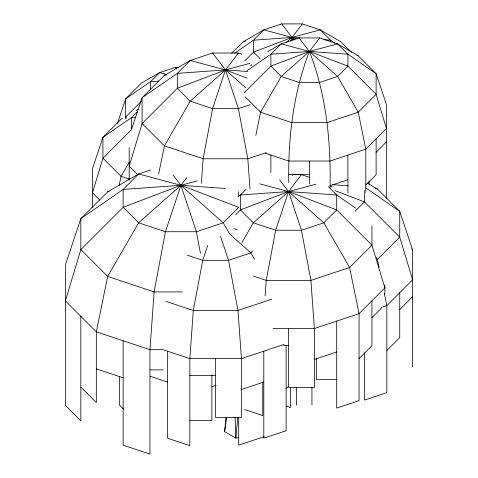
<?xml version="1.0" encoding="UTF-8"?>
<svg xmlns="http://www.w3.org/2000/svg" width="478" height="478" viewBox="0 0 478 478"><rect width="100%" height="100%" fill="white"/><g stroke="black" fill="none" stroke-linecap="round" stroke-linejoin="round"><path stroke-width="0.72" d="M201.375 183.205L203.132 158.762L212.579 108.62L225.479 69.913L238.379 53.022L241.868 54.187M265.099 295.948L266.216 280.395L275.663 230.253L288.563 191.547L301.463 174.655L309.846 177.452M237.805 417.473L235.839 438.135L238.761 437.687M235.146 417.282L235.839 438.135L224.612 431.658L225.969 417.647M224.612 431.658L226.608 417.623M119.13 185.655L121.042 176.304L129.251 162.084M158.672 173.98L164.432 145.862L190.232 101.169L225.479 69.913L249.934 63.359M255.82 135.37L260.558 112.205L281.201 76.45L309.397 51.445L319.722 37.935L337.593 43.892L358.237 55.812L376.114 73.684L386.433 104.646L386.433 198.095M125.009 119.13L125.642 117.032L125.642 98.856L141.38 83.118L159.556 72.626L175.301 67.374L178.933 67.374M117.486 123.324L125.642 98.856L150.468 81.714L159.556 72.626L166.655 74.526M131.767 128.678L142.086 97.709L164.432 75.369L190.232 60.467L212.579 53.022L238.379 53.022M207.667 245.549L202.738 260.325L193.297 310.467L189.838 358.614L189.838 445.627L167.491 438.177L167.491 351.169M290.863 40.935L292.034 37.415L302.359 23.9L320.236 29.857L340.874 41.777L351.39 52.293M241.892 242.597L253.316 222.802L288.563 191.547L315.898 184.227M186.665 177.762L180.917 185.291L138.62 222.796L107.658 276.427L96.323 331.81L96.323 402.542L80.842 387.06M141.159 101.515L125.642 117.032L126.694 118.084M137.766 111.314L131.492 117.582L102.937 137.3L92.487 168.656L92.487 207.912M231.633 53.345L243.2 41.777L263.838 29.857L281.715 23.9L302.359 23.9M150.618 169.959L138.62 173.962L107.658 191.839L80.842 218.649L65.361 265.093L65.361 405.26L80.842 420.742L80.842 316.328M244.64 60.975L253.519 52.096L292.034 37.415L320.236 29.857L330.555 40.182L334.845 43.145M250.574 65.803L251.619 64.751M244.252 92.762L270.883 66.131L309.397 51.445L337.593 43.892L347.918 54.211L376.114 73.684L376.114 94.327L386.433 128.486L365.795 149.124L330.041 161.044L288.76 161.044L265.38 153.253M246.092 189.33L240.416 195.006L237.984 196.685M238.175 207.834L223.208 222.796L196.398 231.734L165.436 231.734L138.62 222.796L123.139 207.315L123.139 189.443L138.62 173.962L180.917 185.291L238.689 207.315M235.684 214.634L240.416 209.902L288.563 191.547L336.709 195.006L355.548 208.014M252.952 250.813L250.884 252.874L228.544 260.325L202.738 260.325L187.376 255.204M376.114 152.279L386.433 141.954M365.795 185.052L376.114 174.733L376.114 138.805M355.202 211.168L364.493 201.883L364.493 190.71M379.018 267.405L377.393 259.476L399.739 237.13L399.739 211.33L377.393 188.983L367.074 183.026M286.131 388.626L288.712 386.045M371.956 317.583L381.761 307.778M399.739 309.565L412.639 296.665M359.056 358.554L371.956 345.654L371.956 300.746M386.839 350.535L399.739 337.635L399.739 292.727M286.507 42.315L292.034 37.415L300.184 38.001M234.519 53.303L253.519 40.182L263.838 29.857L292.034 37.415L296.163 38.987M246.977 70.72L270.883 54.211L281.201 43.892L299.079 37.935L319.722 37.935M122.308 118.466L121.042 119.201L102.937 137.3L102.937 158.206L92.487 192.789L99.806 200.109M136.242 110.424L138.142 109.325M267.656 51.714L281.201 43.892L309.397 51.445L347.918 66.131L376.114 94.327L358.237 112.205L327.275 122.523L291.52 122.523L260.558 112.205L245.316 96.956M243.2 41.777L245.31 41.072M164.432 75.369L166.541 74.664M250.251 104.658L238.379 108.62L212.579 108.62L190.232 101.169L177.332 88.269L177.332 73.373L190.232 60.467L225.479 69.913L247.108 78.159M107.658 191.839L109.062 191.367M266.121 152.661L247.825 158.762L203.132 158.762L164.432 145.862L142.086 123.515L142.086 97.709L177.332 73.373L225.479 69.913L247.7 71.509M330.041 185.745L347.918 179.782M271.761 299.21L237.984 310.467L193.297 310.467L165.848 301.319M381.253 307.485L386.839 305.627L412.639 279.821L399.739 237.13L364.493 201.883L335.186 190.71M284.04 344.417L241.444 358.614L189.838 358.614L163.052 349.687L149.955 349.687L96.323 331.81L65.361 300.847L80.842 249.612L80.842 218.649L123.139 189.443L180.917 185.291L225.359 188.481M211.879 386.738L216.11 385.322M314.369 359.42L336.709 351.969M241.444 389.492L263.79 382.041M264.095 436.695L238.689 445.161L238.689 417.772M197.402 180.875L180.917 185.291L123.139 207.315L80.842 249.612L107.658 276.427L154.101 291.909L182.405 291.909M158.582 81.129L150.468 81.714L150.468 89.404M135.907 117.265L131.492 117.582L131.492 129.652L102.937 158.206L121.042 176.304L129.401 179.095M288.76 174.518L309.397 174.518M293.355 174.655L301.463 174.655M273.081 328.541L314.369 328.541L359.056 313.646L384.856 287.846L371.956 245.148L371.956 225.98M283.406 345.385L288.563 345.385M149.955 369.894L163.219 369.894M189.838 375.457L215.638 375.457M336.984 379.466L316.346 379.466L316.346 358.046M189.76 420.419L211.879 420.419L211.879 374.877M323.887 39.698L330.555 40.182L330.555 41.67M332.64 184.699L348.193 185.817M259.793 183.839L288.563 191.547L336.709 209.902L371.956 245.148L349.615 267.495L310.909 280.395L266.216 280.395L253.549 276.17M356.833 55.34L358.237 55.812M375.284 188.278L377.393 188.983M286.352 406.139L290.54 407.537L290.54 387.377M150.038 376.222L167.491 382.041M244.605 409.503L262.763 415.555L262.763 381.964M96.323 368.861L123.139 377.799M234.483 228.801L237.273 229.864M330.262 185.828L332.198 186.946M365.706 187.824L399.739 211.33L412.639 250.03L412.639 366.835M294.801 39.865L292.034 37.415L281.715 23.9M245.853 87.982L225.479 69.913L212.579 53.022M260.229 58.806L253.519 52.096L253.519 40.182L292.034 37.415L292.972 40.23M411.606 248.996L412.639 250.03M328.452 186.749L336.709 195.006L336.709 209.902L323.809 222.802L301.463 230.253L275.663 230.253L253.316 222.802L240.416 209.902L240.416 195.006L288.563 191.547L323.809 222.802L349.615 267.495L359.056 313.646L359.056 400.66L336.709 408.104L336.709 321.096M137.443 174.464L129.185 166.207L142.086 123.515L177.332 88.269L225.479 69.913L238.379 108.62L247.825 158.762L250.006 189.133M123.473 409.054L119.345 404.926L119.345 376.562M299.079 37.935L309.397 51.445L337.593 76.45L358.237 112.205L365.795 149.124L365.795 192.377M279.666 179.901L288.563 191.547L301.463 230.253L310.909 280.395L314.369 328.541L314.369 387.485L288.563 387.485L288.563 328.541M175.301 67.374L176.597 69.077M172.952 174.87L180.917 185.291L223.208 222.796L229.757 234.142L250.884 252.874L254.571 259.261M376.288 257.558L377.393 259.476M220.567 236.401L228.544 260.325L237.984 310.467L241.444 358.614L241.444 417.557L215.638 417.557L215.638 358.614M384.33 293.367L386.839 305.627L386.839 392.635L364.493 400.086L364.493 352.812M292.279 173.98L292.578 175.426M200.401 253.017L196.398 231.734L180.917 185.291L165.436 231.734L154.101 291.909L149.955 349.687L149.955 454.1L123.139 445.161L123.139 340.748M384.856 284.864L384.856 294.436M369.07 181.078L369.07 184.06M347.918 155.081L347.918 193.034M330.041 187.914C331.003 141.709 326.319 94.769 309.397 51.445L270.883 54.211L270.883 66.131L281.201 76.45L299.079 82.407L319.722 82.407L337.593 76.45L347.918 66.131L347.918 54.211L309.397 51.445C293.199 93.114 288.025 138.166 288.76 182.638M311.937 387.078L311.937 404.926M309.397 161.044L309.397 184.036M296.468 387.377L296.468 405.26M286.131 345.194L286.131 430.732L263.79 438.177L263.79 351.169M270.883 155.081L270.883 172.522M238.689 191.678L238.689 196.888M129.185 147.588L129.185 180.122"/></g></svg>
